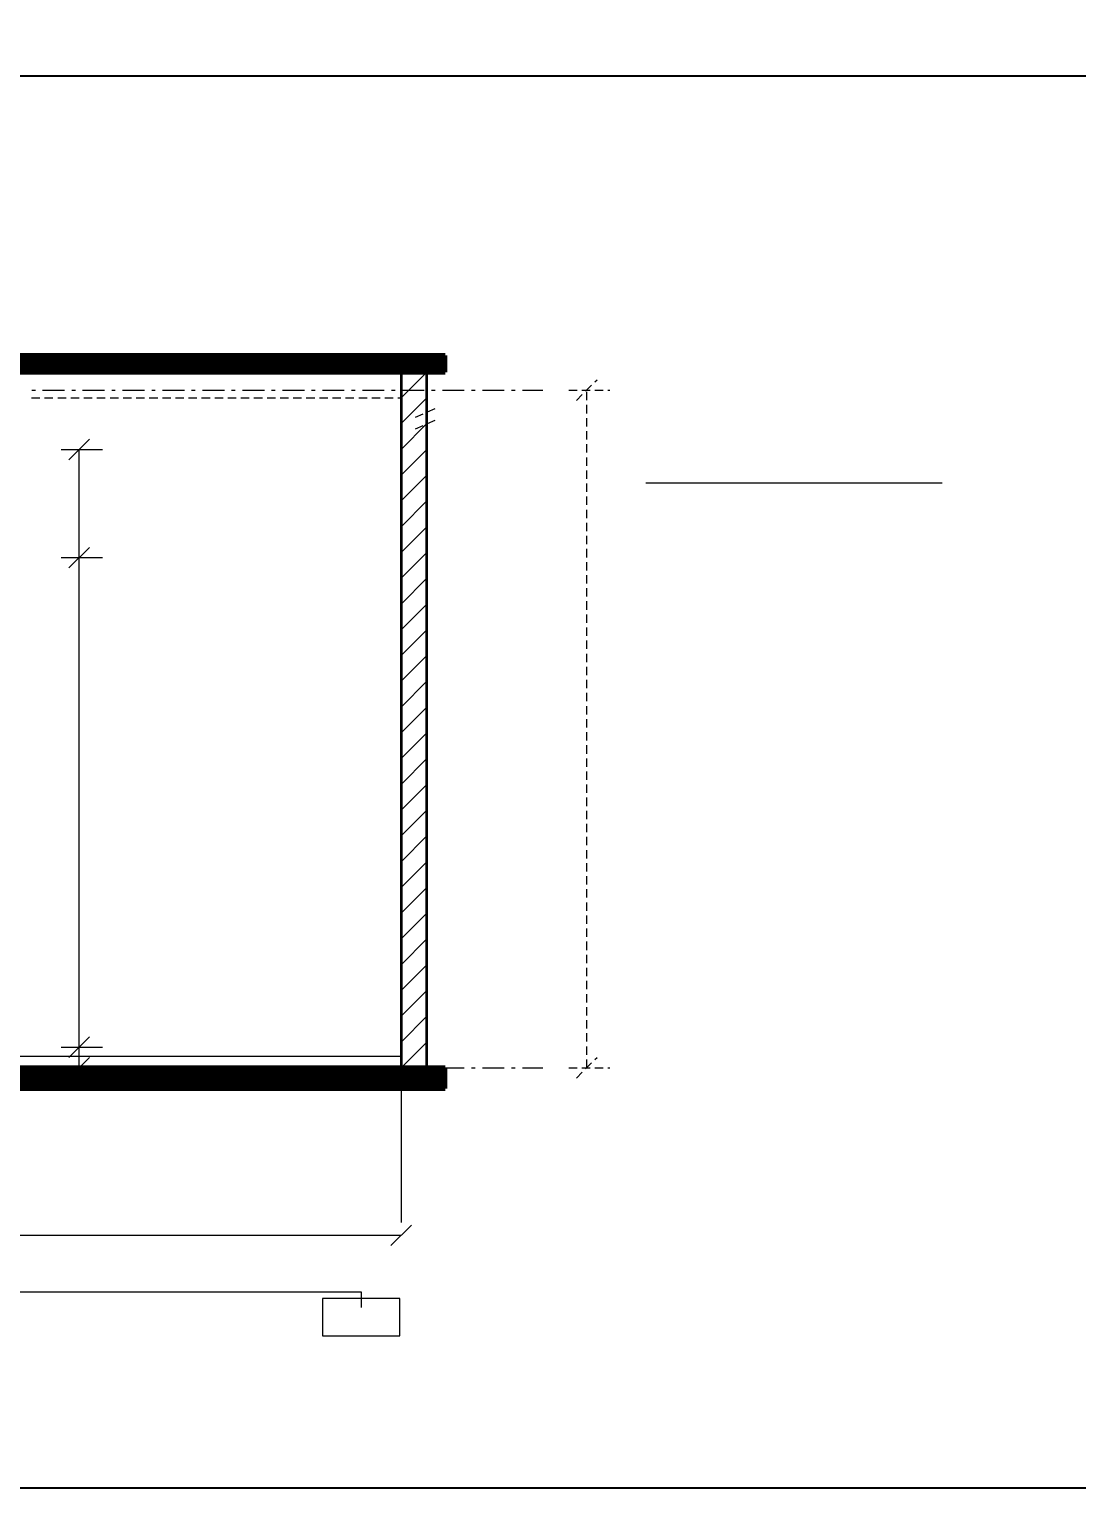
# Model space of a CAD drawing. Header units: millimetres. Extents: x -39780 to 216580, y 220 to 11660.
# Drawn here: x 84266 to 88333, y 220 to 5881 of the extents above; entities that cross this region are included whole.
import ezdxf

# ---------------------------------------------------------------- set-up
doc = ezdxf.new("R2010")
doc.units = ezdxf.units.MM
for name, color, linetype, lineweight in [('AXIS', 8, 'CONTINUOUS', 9), ('BAND', 7, 'CONTINUOUS', 60), ('DETAIL', 7, 'CONTINUOUS', 18), ('DIM', 7, 'CONTINUOUS', 13), ('FRAME', 7, 'CONTINUOUS', 25), ('HATCH', 8, 'CONTINUOUS', 9), ('PENDING', 8, 'CONTINUOUS', 13), ('TAG', 7, 'CONTINUOUS', 13), ('WALL', 7, 'CONTINUOUS', 35)]:
    doc.layers.add(name, color=color, linetype=linetype, lineweight=lineweight)

msp = doc.modelspace()

# ---------------------------------------------------------------- linework, layer by layer
at = {"layer": 'AXIS'}
for p, q in [((84275.6, 4480), (84289.7, 4480)), ((84317.9, 4480), (84402.6, 4480)), ((84430.8, 4480), (84444.9, 4480)), ((84473.1, 4480), (84557.8, 4480)), ((84586, 4480), (84600.1, 4480)), ((84628.3, 4480), (84713, 4480)), ((84741.2, 4480), (84755.3, 4480)), ((84783.6, 4480), (84868.2, 4480)), ((84896.4, 4480), (84910.6, 4480)), ((84938.8, 4480), (85023.4, 4480)), ((85051.7, 4480), (85065.8, 4480)), ((85094, 4480), (85178.7, 4480)), ((85206.9, 4480), (85221, 4480)), ((85249.2, 4480), (85333.9, 4480)), ((85362.1, 4480), (85376.2, 4480)), ((85404.4, 4480), (85489.1, 4480)), ((85517.3, 4480), (85531.4, 4480)), ((85559.7, 4480), (85644.3, 4480)), ((85672.6, 4480), (85686.7, 4480)), ((85714.9, 4480), (85799.6, 4480)), ((85827.8, 4480), (85841.9, 4480)), ((85870.1, 4480), (85954.8, 4480)), ((85983, 4480), (85997.1, 4480)), ((86025.3, 4480), (86110, 4480)), ((86138.2, 4480), (86152.3, 4480)), ((86180.6, 4480), (86260, 4480)), ((84275.6, 1850), (84289.7, 1850)), ((84317.9, 1850), (84402.6, 1850)), ((84430.8, 1850), (84444.9, 1850)), ((84473.1, 1850), (84557.8, 1850)), ((84586, 1850), (84600.1, 1850)), ((84628.3, 1850), (84713, 1850)), ((84741.2, 1850), (84755.3, 1850)), ((84783.6, 1850), (84868.2, 1850)), ((84896.4, 1850), (84910.6, 1850)), ((84938.8, 1850), (85023.4, 1850)), ((85051.7, 1850), (85065.8, 1850)), ((85094, 1850), (85178.7, 1850)), ((85206.9, 1850), (85221, 1850)), ((85249.2, 1850), (85333.9, 1850)), ((85362.1, 1850), (85376.2, 1850)), ((85404.4, 1850), (85489.1, 1850)), ((85517.3, 1850), (85531.4, 1850)), ((85559.7, 1850), (85644.3, 1850)), ((85672.6, 1850), (85686.7, 1850)), ((85714.9, 1850), (85799.6, 1850)), ((85827.8, 1850), (85841.9, 1850)), ((85870.1, 1850), (85954.8, 1850)), ((85983, 1850), (85997.1, 1850)), ((86025.3, 1850), (86110, 1850)), ((86138.2, 1850), (86152.3, 1850)), ((86180.6, 1850), (86260, 1850))]:
    msp.add_line(p, q, dxfattribs=at)
at = {"layer": 'BAND'}
for p, q in [((85880, 4615), (82530, 4615)), ((82530, 4614), (85880, 4614)), ((82530, 4606), (85880, 4606)), ((82530, 4598), (85880, 4598)), ((82530, 4590), (85880, 4590)), ((85880, 4550), (85880, 4615)), ((82530, 4582), (85880, 4582)), ((82530, 4574), (85880, 4574)), ((82530, 4566), (85880, 4566)), ((82530, 4558), (85880, 4558)), ((82530, 4550), (85880, 4550)), ((82530, 4550), (85880, 4550)), ((82530, 1850), (85880, 1850)), ((85880, 1850), (82530, 1850)), ((82530, 1842), (85880, 1842)), ((82530, 1834), (85880, 1834)), ((82530, 1826), (85880, 1826)), ((82530, 1818), (85880, 1818)), ((85880, 1770), (85880, 1850)), ((82530, 1810), (85880, 1810)), ((82530, 1802), (85880, 1802)), ((82530, 1794), (85880, 1794)), ((82530, 1786), (85880, 1786)), ((82530, 1778), (85880, 1778)), ((82530, 1770), (85880, 1770)), ((82530, 1770), (85880, 1770))]:
    msp.add_line(p, q, dxfattribs=at)
at = {"layer": 'DETAIL'}
msp.add_line((82700, 1895), (85710, 1895), dxfattribs=at)
at = {"layer": 'DIM'}
for p, q in [((84390, 4250), (84550, 4250)), ((84420, 4210), (84500, 4290)), ((84460, 3830), (84460, 4250)), ((84420, 3790), (84500, 3870)), ((84420, 3790), (84500, 3870)), ((84390, 3830), (84550, 3830)), ((84390, 3830), (84550, 3830)), ((84460, 1930), (84460, 3830)), ((84390, 1930), (84550, 1930)), ((84390, 1930), (84550, 1930)), ((84420, 1890), (84500, 1970)), ((84420, 1890), (84500, 1970)), ((84460, 1850), (84460, 1930)), ((84420, 1810), (84500, 1890)), ((84390, 1850), (84550, 1850)), ((85710, 1850), (85710, 1250)), ((82700, 1200), (85710, 1200)), ((85670, 1160), (85750, 1240))]:
    msp.add_line(p, q, dxfattribs=at)
at = {"layer": 'FRAME'}
for p, q in [((80500, 5700), (94300, 5700)), ((80220, 220), (96580, 220))]:
    msp.add_line(p, q, dxfattribs=at)
at = {"layer": 'HATCH'}
for p, q in [((85710, 4450), (85810, 4550)), ((85710, 4350), (85810, 4450)), ((85710, 4250), (85810, 4350)), ((85710, 4150), (85810, 4250)), ((85710, 4050), (85810, 4150)), ((85710, 3950), (85810, 4050)), ((85710, 3850), (85810, 3950)), ((85710, 3750), (85810, 3850)), ((85710, 3650), (85810, 3750)), ((85710, 3550), (85810, 3650)), ((85710, 3450), (85810, 3550)), ((85710, 3350), (85810, 3450)), ((85710, 3250), (85810, 3350)), ((85710, 3150), (85810, 3250)), ((85710, 3050), (85810, 3150)), ((85710, 2950), (85810, 3050)), ((85710, 2850), (85810, 2950)), ((85710, 2750), (85810, 2850)), ((85710, 2650), (85810, 2750)), ((85710, 2550), (85810, 2650)), ((85710, 2450), (85810, 2550)), ((85710, 2350), (85810, 2450)), ((85710, 2250), (85810, 2350)), ((85710, 2150), (85810, 2250)), ((85710, 2050), (85810, 2150)), ((85710, 1950), (85810, 2050)), ((85710, 1850), (85810, 1950))]:
    msp.add_line(p, q, dxfattribs=at)
at = {"layer": 'PENDING'}
for p, q in [((86360, 4480), (86392.5, 4480)), ((86410.8, 4480), (86443.3, 4480)), ((86425.9, 4475.9), (86448.9, 4498.9)), ((86430, 4440.8), (86430, 4473.3)), ((86461.6, 4480), (86494.1, 4480)), ((86461.8, 4511.8), (86470, 4520)), ((86512.4, 4480), (86520, 4480)), ((84274.8, 4450), (84307.3, 4450)), ((84325.6, 4450), (84358.1, 4450)), ((84376.4, 4450), (84408.9, 4450)), ((84427.2, 4450), (84459.7, 4450)), ((84478, 4450), (84510.5, 4450)), ((84528.8, 4450), (84561.3, 4450)), ((84579.6, 4450), (84612.1, 4450)), ((84630.4, 4450), (84662.9, 4450)), ((84681.2, 4450), (84713.7, 4450)), ((84732, 4450), (84764.5, 4450)), ((84782.8, 4450), (84815.3, 4450)), ((84833.6, 4450), (84866.1, 4450)), ((84884.4, 4450), (84916.9, 4450)), ((84935.2, 4450), (84967.7, 4450)), ((84986, 4450), (85018.5, 4450)), ((85036.8, 4450), (85069.3, 4450)), ((85087.6, 4450), (85120.1, 4450)), ((85138.4, 4450), (85170.9, 4450)), ((85189.2, 4450), (85221.7, 4450)), ((85240, 4450), (85272.5, 4450)), ((85290.8, 4450), (85323.3, 4450)), ((85341.6, 4450), (85374.1, 4450)), ((85392.4, 4450), (85424.9, 4450)), ((85443.2, 4450), (85475.7, 4450)), ((85494, 4450), (85526.5, 4450)), ((85544.8, 4450), (85577.3, 4450)), ((85595.6, 4450), (85628.1, 4450)), ((85646.4, 4450), (85678.9, 4450)), ((85697.2, 4450), (85710, 4450)), ((86390, 4440), (86412.9, 4462.9)), ((86430, 4390), (86430, 4422.5)), ((85765, 4375), (85794.7, 4388.2)), ((85811.4, 4395.6), (85841.1, 4408.8)), ((85811.4, 4350.6), (85841.1, 4363.8)), ((86430, 4339.2), (86430, 4371.7)), ((85765, 4330), (85794.7, 4343.2)), ((86430, 4288.4), (86430, 4320.9)), ((86430, 4237.6), (86430, 4270.1)), ((86430, 4186.8), (86430, 4219.3)), ((86430, 4136), (86430, 4168.5)), ((86430, 4085.2), (86430, 4117.7)), ((86430, 4034.4), (86430, 4066.9)), ((86430, 3983.6), (86430, 4016.1)), ((86430, 3932.8), (86430, 3965.3)), ((86430, 3882), (86430, 3914.5)), ((86430, 3831.2), (86430, 3863.7)), ((86430, 3780.4), (86430, 3812.9)), ((86430, 3729.6), (86430, 3762.1)), ((86430, 3678.8), (86430, 3711.3)), ((86430, 3628), (86430, 3660.5)), ((86430, 3577.2), (86430, 3609.7)), ((86430, 3526.4), (86430, 3558.9)), ((86430, 3475.6), (86430, 3508.1)), ((86430, 3424.8), (86430, 3457.3)), ((86430, 3374), (86430, 3406.5)), ((86430, 3323.2), (86430, 3355.7)), ((86430, 3272.4), (86430, 3304.9)), ((86430, 3221.6), (86430, 3254.1)), ((86430, 3170.8), (86430, 3203.3)), ((86430, 3120), (86430, 3152.5)), ((86430, 3069.2), (86430, 3101.7)), ((86430, 3018.4), (86430, 3050.9)), ((86430, 2967.6), (86430, 3000.1)), ((86430, 2916.8), (86430, 2949.3)), ((86430, 2866), (86430, 2898.5)), ((86430, 2815.2), (86430, 2847.7)), ((86430, 2764.4), (86430, 2796.9)), ((86430, 2713.6), (86430, 2746.1)), ((86430, 2662.8), (86430, 2695.3)), ((86430, 2612), (86430, 2644.5)), ((86430, 2561.2), (86430, 2593.7)), ((86430, 2510.4), (86430, 2542.9)), ((86430, 2459.6), (86430, 2492.1)), ((86430, 2408.8), (86430, 2441.3)), ((86430, 2358), (86430, 2390.5)), ((86430, 2307.2), (86430, 2339.7)), ((86430, 2256.4), (86430, 2288.9)), ((86430, 2205.6), (86430, 2238.1)), ((86430, 2154.8), (86430, 2187.3)), ((86430, 2104), (86430, 2136.5)), ((86430, 2053.2), (86430, 2085.7)), ((86430, 2002.4), (86430, 2034.9)), ((86430, 1951.6), (86430, 1984.1)), ((86430, 1900.8), (86430, 1933.3)), ((86425.9, 1845.9), (86448.9, 1868.9)), ((86430, 1850), (86430, 1882.5)), ((86461.8, 1881.8), (86470, 1890)), ((86360, 1850), (86392.5, 1850)), ((86390, 1810), (86412.9, 1832.9)), ((86410.8, 1850), (86443.3, 1850)), ((86461.6, 1850), (86494.1, 1850)), ((86512.4, 1850), (86520, 1850))]:
    msp.add_line(p, q, dxfattribs=at)
at = {"layer": 'TAG'}
for p, q in [((86660, 4120), (87810, 4120)), ((83750, 980), (85555, 980)), ((85555, 980), (85555, 920)), ((85705, 955), (85405, 955)), ((85405, 955), (85405, 810)), ((85705, 810), (85705, 955)), ((85405, 810), (85705, 810))]:
    msp.add_line(p, q, dxfattribs=at)
at = {"layer": 'WALL'}
for p, q in [((85810, 4550), (85710, 4550)), ((85710, 4550), (85710, 1850)), ((85810, 1850), (85810, 4550)), ((85710, 1850), (85810, 1850))]:
    msp.add_line(p, q, dxfattribs=at)

doc.saveas('drawing.dxf')
